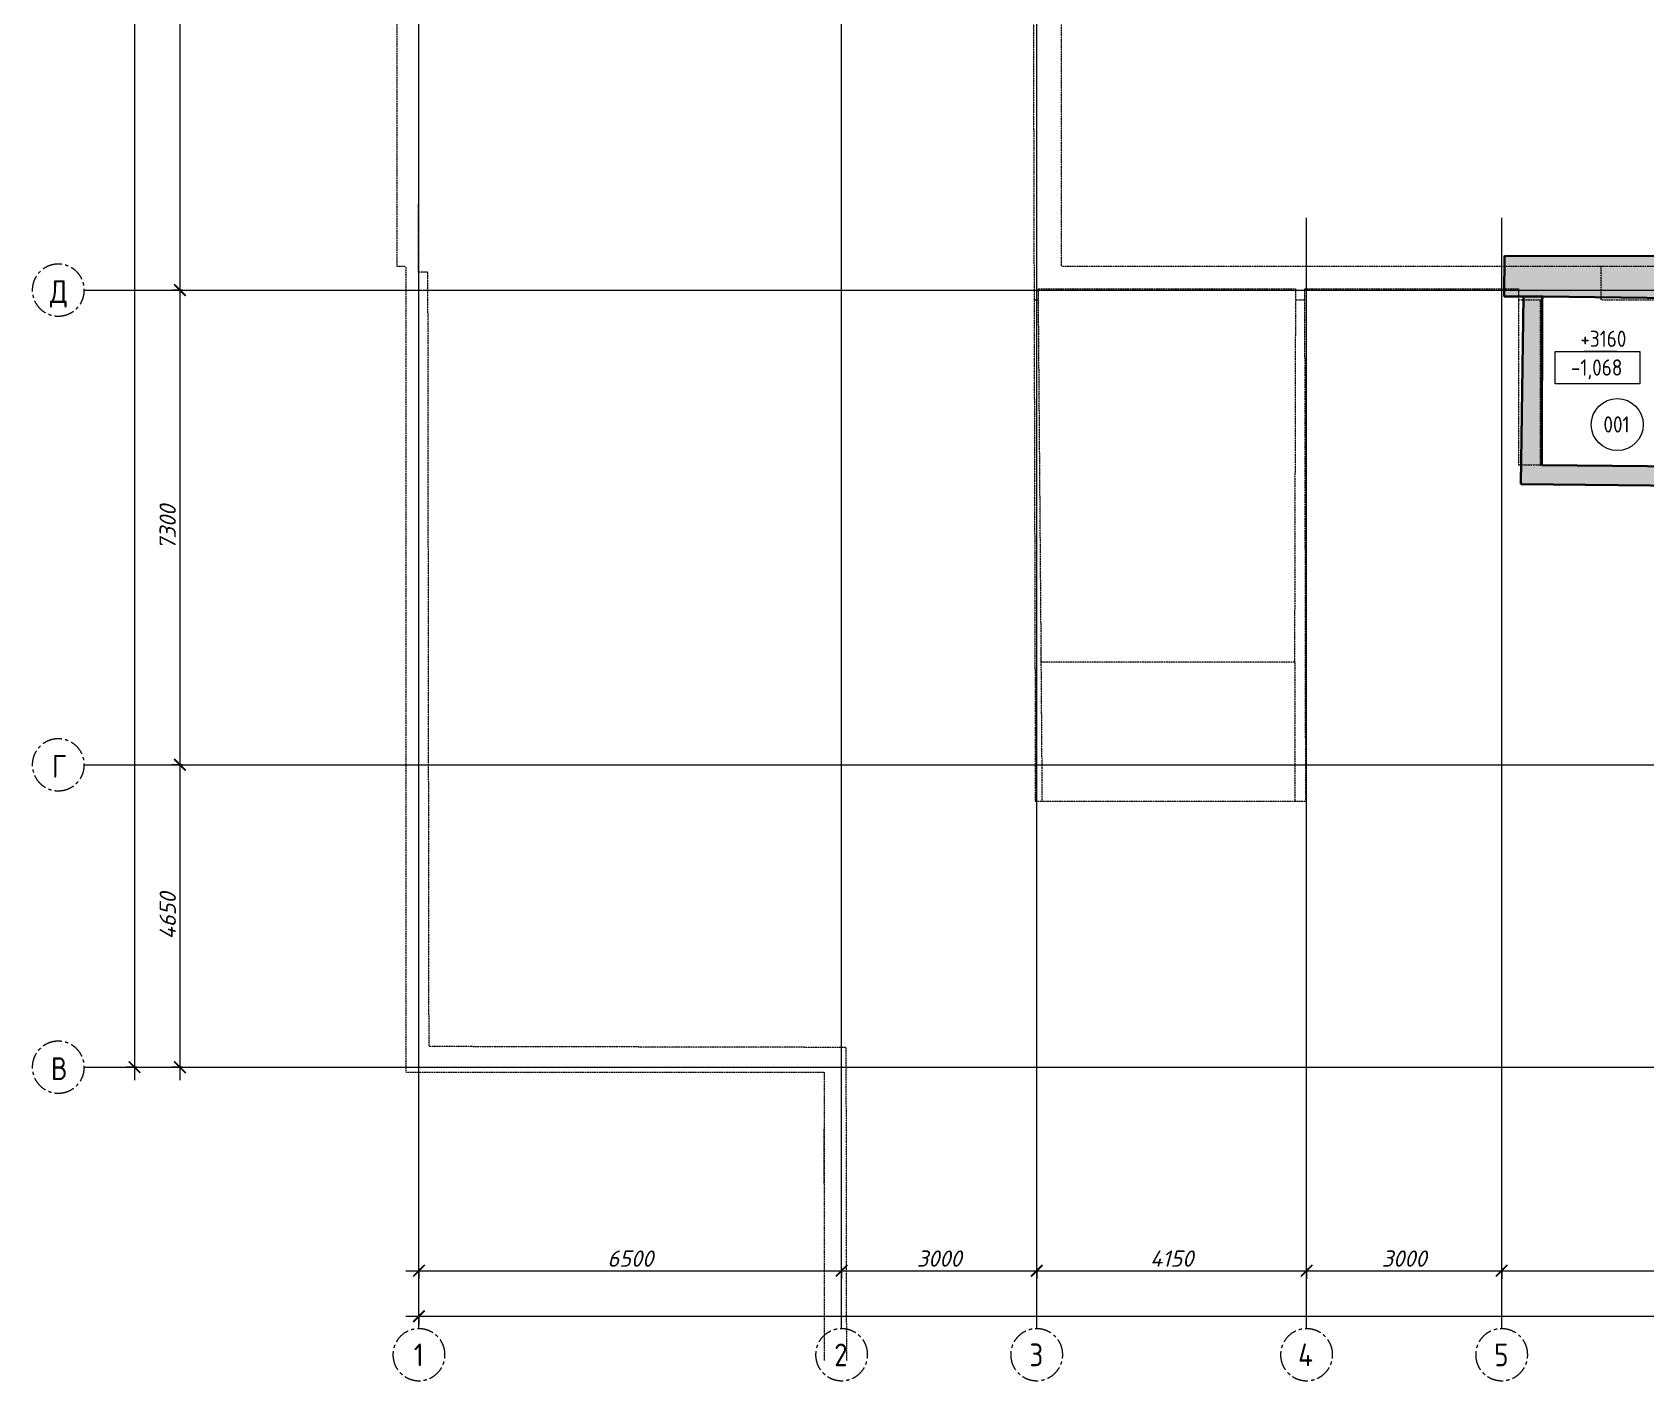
# Model space of a CAD drawing. Header units: millimetres. Extents: x 749182 to 2267578, y 70462 to 311449.
# Drawn here: x 1946309 to 1971120, y 213857 to 234593 of the extents above; entities that cross this region are included whole.
import ezdxf

# ---------------------------------------------------------------- set-up
doc = ezdxf.new("R2010")
doc.units = ezdxf.units.MM
for name, pattern in [('ADSK_Линия сетки', [25, 20, -2.5, 0, -2.5]), ('ADSK_Сверху', [4.5, 3, -1.5]), ('осеваяX2', [4, 2.5, -0.5, 0.5, -0.5])]:
    doc.linetypes.add(name, pattern=pattern)
doc.layers.get('Defpoints').update_dxf_attribs({"color": 255})
for name, color, linetype, lineweight in [('Аннотация', 7, 'Continuous', 9), ('Витраж', 7, 'Continuous', 9), ('Марки', 7, 'Continuous', 20), ('Марки помещений', 7, 'Continuous', 20), ('Оси', 165, 'осеваяX2', 13), ('отметки', 7, 'Continuous', 20), ('Перекрытие', 7, 'Continuous', 18), ('размеры', 7, 'Continuous', 9), ('Стены', 184, 'Continuous', 40), ('Стены внутренние', 7, 'Continuous', 18), ('Стены наружные', 7, 'Continuous', 18), ('Стены разрез', 7, 'Continuous', 35)]:
    doc.layers.add(name, color=color, linetype=linetype, lineweight=lineweight)
doc.layers.add('Отметки потолка', color=253, linetype='Continuous')
doc.styles.add('GOST Common', font='GOST_Common.ttf', dxfattribs={"width": 0.9, "height": 350})
doc.styles.add('М2', font='isocpeui.ttf')
doc.dimstyles.new('SPDS 1_100', dxfattribs={"dimscale": 100, "dimtxt": 2.5, "dimasz": 1.77, "dimexe": 1.25, "dimexo": 0.625, "dimtad": 1, "dimdec": 0, "dimrnd": 0.001, "dimzin": 9, "dimtxsty": 'М2', "dimblk": 'ARCHTICK', "dimcen": 2.5, "dimdle": 2, "dimclrt": 256, "dimadec": 0, "dimazin": 2, "dimtfac": 0.75, "dimtdec": 0, "dimtmove": 1, "dimatfit": 3, "dimfxl": 0, "dimtolj": 1, "dimlwd": 9, "dimlwe": 9, "dimarcsym": 0})

# ---------------------------------------------------------------- blocks, each defined once
blk = doc.blocks.new('Прямоугольный импост - 70х40_56мм-1425355-00 План подвала')
at = {"layer": 'Витраж', "color": 161, "linetype": 'ADSK_Сверху', "true_color": 0xaaaaff}
for p, q in [((290, 7656), (286, 7656)), ((286, 7656), (286, 6806)), ((286, 6806), (290, 6806))]:
    blk.add_line(p, q, dxfattribs=at)
blk = doc.blocks.new('Существующие стены подвал - Существующие стены подвал-614279-00 План подвала')
at = {"layer": 'Стены', "true_color": 0xc0c0c0}
h = blk.add_hatch(color=9, dxfattribs=at)
h.paths.add_polyline_path([(56530, 8244), (56522, 9892), (55615, 9887), (55611, 9124), (54268, 9130), (54267, 9159), (49024, 9159), (49024, 8260), (51105, 8255)])
h.paths.add_polyline_path([(55620, 11120), (56516, 11125), (56510, 12255), (55625, 12250), (55622, 11615)])
h.paths.add_polyline_path([(55630, 13483), (56504, 13488), (56483, 17882), (56479, 17884), (56484, 18289), (56581, 18289), (56578, 18453), (55637, 18454), (55634, 15862), (55639, 15464), (55634, 14275)])
h.paths.add_polyline_path([(56557, 19523), (56528, 21036), (56387, 21036), (56386, 21236), (56384, 21236), (56375, 23761), (56320, 23762), (56288, 28355), (56257, 36643), (56224, 43937), (48464, 43936), (48464, 43053), (55489, 43062), (55489, 40730), (55506, 37128), (55501, 36571), (55556, 28934), (55560, 28903), (55598, 28902), (55600, 28901), (55599, 28652), (55595, 28648), (55599, 28619), (55592, 20993), (55639, 20179), (55639, 19524), (56555, 19523)])
h.paths.add_polyline_path([(39393, 20202), (42162, 20231), (42716, 20255), (46307, 20252), (46773, 21064), (46670, 25898), (45913, 25901), (45930, 21077), (41376, 21088), (41376, 20956), (40178, 20959), (40178, 21091), (38511, 21094), (38521, 20374), (39393, 20368), (39393, 20231)])
h.paths.add_polyline_path([(18978, 20357), (18996, 20698), (18996, 21072), (18966, 21072), (18966, 20652), (18456, 20409), (18495, 20368), (18966, 20358)])
h.paths.add_polyline_path([(18424, 20369), (18456, 20409), (18456, 21073), (10754, 21086), (10746, 20458), (11346, 20458), (18045, 20377), (18211, 20374)])
h.paths.add_polyline_path([(37360, 20381), (37355, 21098), (30807, 21115), (30787, 20709), (30787, 20839), (30777, 20702), (30787, 20395), (34405, 20388), (35898, 20390), (37360, 20381)])
h.paths.add_polyline_path([(46613, 28543), (46613, 28546), (46607, 28863), (46597, 32747), (46594, 32922), (46603, 32922), (46599, 34522), (45850, 34542), (45850, 34541), (45780, 34540), (45780, 34544), (45778, 34544), (45781, 30723), (45896, 30722), (45904, 28546), (46608, 28543)])
h.paths.add_polyline_path([(45778, 35501), (45778, 35501), (45779, 35510), (45848, 35511), (45848, 35503), (46597, 35523), (46594, 36634), (46597, 37232), (46590, 43051), (47468, 43052), (47468, 43936), (45825, 43935), (45871, 35688), (45777, 35688), (45778, 35511)])
h = blk.add_hatch(color=9, dxfattribs=at)
h.paths.add_polyline_path([(49330, 9159), (49871, 9159), (49876, 14295), (49329, 14293), (49341, 13117), (46824, 13097), (46826, 14680), (46270, 14680), (46225, 13092), (42728, 13086), (42730, 14666), (42185, 14666), (42202, 12894), (40707, 12829), (40704, 13066), (39414, 13046), (39406, 14749), (38599, 14752), (38615, 13626), (37409, 13633), (37379, 17813), (35269, 17808), (35270, 17508), (36952, 17512), (36985, 12976), (38530, 12970), (38530, 12441), (46544, 12521), (49330, 12549), (49324, 9159)])
h.paths.add_polyline_path([(49318, 15363), (49867, 15365), (49864, 15537), (53981, 15485), (53986, 15883), (49850, 15934), (49839, 20219), (53802, 20191), (53811, 21022), (49715, 21049), (49721, 23289), (49159, 23290), (49153, 21046), (48898, 21048), (48891, 20226), (49310, 20222), (49310, 19595), (49307, 15912), (49314, 15912), (49314, 15769), (49318, 15364)])
h.paths.add_polyline_path([(55639, 15464), (55634, 15862), (55120, 15869), (55115, 15470), (55634, 15464)])
h.paths.add_polyline_path([(46827, 15716), (46827, 15765), (46818, 15765), (46818, 15915), (46843, 20244), (47196, 20241), (47203, 21061), (46773, 21064), (46307, 20252), (46285, 15923), (46302, 15923), (46301, 15765), (46300, 15716), (46826, 15716)])
h.paths.add_polyline_path([(42721, 15725), (42732, 15725), (42731, 15794), (42721, 15794), (42721, 16270), (42716, 20255), (42157, 20231), (42162, 16052), (42173, 15890), (42175, 15725), (42721, 15725)])
h.paths.add_polyline_path([(39402, 15799), (39402, 15904), (39406, 16052), (39393, 20368), (38521, 20374), (38585, 15803), (38603, 15802), (39401, 15799)])
h.paths.add_polyline_path([(49314, 15912), (49314, 15912), (49839, 15934)])
h.paths.add_polyline_path([(18026, 17310), (18944, 17311), (18401, 17522), (18878, 17348), (18215, 17715), (18045, 17666), (18045, 17821), (18945, 18220), (18945, 18187), (18979, 18187), (18978, 18769), (18945, 18768), (18945, 18253), (18045, 18741), (18045, 18759), (18012, 18759), (18026, 17310)])
h.paths.add_polyline_path([(18945, 17311), (18979, 17311), (18979, 17677), (18945, 17677), (18945, 17311)])
h.paths.add_polyline_path([(30789, 17378), (31843, 17391), (31825, 18780), (30788, 18769), (30789, 18187), (30842, 18187), (30842, 17677), (30789, 17677), (30789, 17384)])
h.paths.add_polyline_path([(13925, 17540), (13925, 17840), (11328, 17867), (11334, 20458), (11046, 20458), (11007, 17570), (13342, 17546)])
h.paths.add_polyline_path([(30788, 20077), (31808, 20119), (31804, 20361), (31797, 20361), (31804, 20393), (30787, 20395), (30788, 20079)])
h.paths.add_polyline_path([(17999, 20144), (18045, 20144), (18045, 20154), (18295, 20209), (18424, 20369), (17997, 20378), (17999, 20154)])
h.paths.add_polyline_path([(18945, 20153), (18978, 20154), (18978, 20357), (18945, 20357), (18945, 20154)])
h.paths.add_polyline_path([(55639, 20179), (55591, 21010), (55071, 21014), (55062, 20183), (55639, 20179)])
h.paths.add_polyline_path([(49179, 26805), (49175, 28869), (49173, 28869), (49172, 28240), (49168, 26805), (49173, 26805)])
h.paths.add_polyline_path([(49731, 26804), (49736, 28675), (49734, 28674), (49718, 28675), (49718, 28706), (49686, 28707), (49685, 28662), (49673, 28659), (49179, 26805), (49715, 26804)])
h.paths.add_polyline_path([(55599, 28619), (55555, 28936), (49737, 28987), (49721, 34397), (49676, 34397), (49676, 34274), (49283, 33202), (49633, 29644), (49685, 29319), (49685, 29120), (49652, 28971), (49685, 28977), (49686, 28957), (49737, 28956), (49736, 28675), (55591, 28619)])
h.paths.add_polyline_path([(49145, 28869), (49145, 28869), (49175, 28875), (49166, 34396), (49122, 34396), (49126, 32975), (49132, 32975), (49136, 32801), (49144, 28869)])
h.paths.add_polyline_path([(49119, 35466), (49718, 35467), (49715, 36619), (55501, 36571), (55506, 37174), (48705, 37218), (48702, 36626), (49116, 36624), (49119, 35555)])
h.paths.add_polyline_path([(47702, 36630), (47705, 37225), (46597, 37232), (46594, 36634), (47702, 36630)])
at = {"layer": 'Стены разрез'}
for p, q in [((10754, 21086), (10746, 20458)), ((18211, 21073), (10754, 21086)), ((10746, 20458), (11046, 20458)), ((11046, 20458), (11007, 17570)), ((11046, 20458), (11346, 20458)), ((11334, 20458), (11046, 20458)), ((11328, 17867), (11334, 20458)), ((11346, 20458), (13342, 20434)), ((13926, 17840), (11328, 17867)), ((11007, 17570), (13925, 17540))]:
    blk.add_line(p, q, dxfattribs=at)
blk = doc.blocks.new('Высотные отметки - Рамка-5093-00 План подвала')
at = {"layer": 'Аннотация'}
for p, q in [((-6.5, 0), (-6.5, 5)), ((-6.5, 5), (6.5, 5)), ((6.5, 5), (6.5, 0)), ((6.5, 0), (-6.5, 0))]:
    blk.add_line(p, q, dxfattribs=at)
blk = doc.blocks.new('Ось сетки - Круг_Ø8 мм-6577-00 План подвала')
at = {"layer": 'Оси', "lineweight": 20}
for start, end in [(360, 180), (180, 360)]:
    blk.add_arc((0, 0), 4, start, end, dxfattribs=at)
blk = doc.blocks.new('ADSK_Марка_Помещение_ОдноЗначение - Номер-247393-00 План подвала')
at = {"layer": 'Марки помещений'}
blk.add_circle((0, 0), 4, dxfattribs=at)
blk = doc.blocks.new('_ArchTick')
at = {"color": 0, "linetype": 'ByBlock', "const_width": 0.15}
blk.add_lwpolyline([(-0.5, -0.5), (0.5, 0.5)], dxfattribs=at)
blk = doc.blocks.new('*D1858')
at = {"layer": 'Defpoints', "color": 0, "lineweight": 20, "transparency": 16777216}
for p in [(1952255, 215648), (1958755, 215648), (1958755, 215548)]:
    blk.add_point(p, dxfattribs=at)
at = {"layer": 'размеры', "color": 0, "lineweight": 9, "transparency": 16777216}
for p, q in [((1952055, 215548), (1958955, 215548)), ((1952255, 215585), (1952255, 215423)), ((1958755, 215585), (1958755, 215423))]:
    blk.add_line(p, q, dxfattribs=at)
at = {"layer": 'размеры', "color": 0, "lineweight": 9, "transparency": 16777216, "xscale": 177, "yscale": 177, "zscale": 177, "rotation": 180}
blk.add_blockref('_ArchTick', (1952255, 215548), dxfattribs=at)
at = {"layer": 'размеры', "color": 0, "lineweight": 9, "transparency": 16777216, "xscale": 177, "yscale": 177, "zscale": 177}
blk.add_blockref('_ArchTick', (1958755, 215548), dxfattribs=at)
at = {"layer": 'размеры', "lineweight": 20, "transparency": 16777216, "insert": (1955505, 215735), "char_height": 250, "width": 248.31, "attachment_point": 5, "style": 'М2'}
blk.add_mtext('\\A1;6500', dxfattribs=at)
blk = doc.blocks.new('*D1859')
at = {"layer": 'Defpoints', "color": 0, "lineweight": 20, "transparency": 16777216}
for p in [(1958755, 215648), (1961755, 215648), (1961755, 215548)]:
    blk.add_point(p, dxfattribs=at)
at = {"layer": 'размеры', "color": 0, "lineweight": 9, "transparency": 16777216}
for p, q in [((1958555, 215548), (1961955, 215548)), ((1958755, 215585), (1958755, 215423)), ((1961755, 215585), (1961755, 215423))]:
    blk.add_line(p, q, dxfattribs=at)
at = {"layer": 'размеры', "color": 0, "lineweight": 9, "transparency": 16777216, "xscale": 177, "yscale": 177, "zscale": 177, "rotation": 180}
blk.add_blockref('_ArchTick', (1958755, 215548), dxfattribs=at)
at = {"layer": 'размеры', "color": 0, "lineweight": 9, "transparency": 16777216, "xscale": 177, "yscale": 177, "zscale": 177}
blk.add_blockref('_ArchTick', (1961755, 215548), dxfattribs=at)
at = {"layer": 'размеры', "lineweight": 20, "transparency": 16777216, "insert": (1960255, 215735), "char_height": 250, "width": 238.24, "attachment_point": 5, "style": 'М2'}
blk.add_mtext('\\A1;3000', dxfattribs=at)
blk = doc.blocks.new('*D1860')
at = {"layer": 'Defpoints', "color": 0, "lineweight": 20, "transparency": 16777216}
for p in [(1961755, 215648), (1965905, 215648), (1965905, 215548)]:
    blk.add_point(p, dxfattribs=at)
at = {"layer": 'размеры', "color": 0, "lineweight": 9, "transparency": 16777216}
for p, q in [((1961555, 215548), (1966105, 215548)), ((1961755, 215585), (1961755, 215423)), ((1965905, 215585), (1965905, 215423))]:
    blk.add_line(p, q, dxfattribs=at)
at = {"layer": 'размеры', "color": 0, "lineweight": 9, "transparency": 16777216, "xscale": 177, "yscale": 177, "zscale": 177, "rotation": 180}
blk.add_blockref('_ArchTick', (1961755, 215548), dxfattribs=at)
at = {"layer": 'размеры', "color": 0, "lineweight": 9, "transparency": 16777216, "xscale": 177, "yscale": 177, "zscale": 177}
blk.add_blockref('_ArchTick', (1965905, 215548), dxfattribs=at)
at = {"layer": 'размеры', "lineweight": 20, "transparency": 16777216, "insert": (1963830, 215735), "char_height": 250, "width": 248.31, "attachment_point": 5, "style": 'М2'}
blk.add_mtext('\\A1;4150', dxfattribs=at)
blk = doc.blocks.new('*D1861')
at = {"layer": 'Defpoints', "color": 0, "lineweight": 20, "transparency": 16777216}
for p in [(1965905, 215648), (1968905, 215648), (1968905, 215548)]:
    blk.add_point(p, dxfattribs=at)
at = {"layer": 'размеры', "color": 0, "lineweight": 9, "transparency": 16777216}
for p, q in [((1965705, 215548), (1969105, 215548)), ((1965905, 215585), (1965905, 215423)), ((1968905, 215585), (1968905, 215423))]:
    blk.add_line(p, q, dxfattribs=at)
at = {"layer": 'размеры', "color": 0, "lineweight": 9, "transparency": 16777216, "xscale": 177, "yscale": 177, "zscale": 177, "rotation": 180}
blk.add_blockref('_ArchTick', (1965905, 215548), dxfattribs=at)
at = {"layer": 'размеры', "color": 0, "lineweight": 9, "transparency": 16777216, "xscale": 177, "yscale": 177, "zscale": 177}
blk.add_blockref('_ArchTick', (1968905, 215548), dxfattribs=at)
at = {"layer": 'размеры', "lineweight": 20, "transparency": 16777216, "insert": (1967405, 215735), "char_height": 250, "width": 248.31, "attachment_point": 5, "style": 'М2'}
blk.add_mtext('\\A1;3000', dxfattribs=at)
blk = doc.blocks.new('*D1862')
at = {"layer": 'Defpoints', "color": 0, "lineweight": 20, "transparency": 16777216}
for p in [(1968905, 215648), (1976805, 215648), (1976805, 215548)]:
    blk.add_point(p, dxfattribs=at)
at = {"layer": 'размеры', "color": 0, "lineweight": 9, "transparency": 16777216}
for p, q in [((1968705, 215548), (1977005, 215548)), ((1968905, 215585), (1968905, 215423)), ((1976805, 215585), (1976805, 215423))]:
    blk.add_line(p, q, dxfattribs=at)
at = {"layer": 'размеры', "color": 0, "lineweight": 9, "transparency": 16777216, "xscale": 177, "yscale": 177, "zscale": 177, "rotation": 180}
blk.add_blockref('_ArchTick', (1968905, 215548), dxfattribs=at)
at = {"layer": 'размеры', "color": 0, "lineweight": 9, "transparency": 16777216, "xscale": 177, "yscale": 177, "zscale": 177}
blk.add_blockref('_ArchTick', (1976805, 215548), dxfattribs=at)
at = {"layer": 'размеры', "lineweight": 20, "transparency": 16777216, "insert": (1972855, 215737), "char_height": 250, "width": 291.93, "attachment_point": 5, "style": 'М2'}
blk.add_mtext('\\A1;7900', dxfattribs=at)
blk = doc.blocks.new('*D1870')
at = {"layer": 'Defpoints', "color": 0, "lineweight": 20, "transparency": 16777216}
for p in [(1948680, 246928), (1948580, 230628), (1948680, 230628)]:
    blk.add_point(p, dxfattribs=at)
at = {"layer": 'размеры', "color": 0, "lineweight": 9, "transparency": 16777216}
for p, q in [((1948580, 247128), (1948580, 230428)), ((1948617, 246928), (1948455, 246928)), ((1948617, 230628), (1948455, 230628))]:
    blk.add_line(p, q, dxfattribs=at)
at = {"layer": 'размеры', "color": 0, "lineweight": 9, "transparency": 16777216, "xscale": 177, "yscale": 177, "zscale": 177}
for p, rotation in [((1948580, 246928), 90), ((1948580, 230628), 270)]:
    blk.add_blockref('_ArchTick', p, dxfattribs=dict(at, rotation=rotation))
at = {"layer": 'размеры', "lineweight": 20, "transparency": 16777216, "insert": (1948392, 238778), "char_height": 250, "width": 248.31, "attachment_point": 5, "rotation": 90, "style": 'М2'}
blk.add_mtext('\\A1;16300', dxfattribs=at)
blk = doc.blocks.new('*D1871')
at = {"layer": 'Defpoints', "color": 0, "lineweight": 20, "transparency": 16777216}
for p in [(1948680, 230628), (1948580, 223328), (1948680, 223328)]:
    blk.add_point(p, dxfattribs=at)
at = {"layer": 'размеры', "color": 0, "lineweight": 9, "transparency": 16777216}
for p, q in [((1948580, 230828), (1948580, 223128)), ((1948617, 230628), (1948455, 230628)), ((1948617, 223328), (1948455, 223328))]:
    blk.add_line(p, q, dxfattribs=at)
at = {"layer": 'размеры', "color": 0, "lineweight": 9, "transparency": 16777216, "xscale": 177, "yscale": 177, "zscale": 177}
for p, rotation in [((1948580, 230628), 90), ((1948580, 223328), 270)]:
    blk.add_blockref('_ArchTick', p, dxfattribs=dict(at, rotation=rotation))
at = {"layer": 'размеры', "lineweight": 20, "transparency": 16777216, "insert": (1948391, 226978), "char_height": 250, "width": 256.7, "attachment_point": 5, "rotation": 90, "style": 'М2'}
blk.add_mtext('\\A1;7300', dxfattribs=at)
blk = doc.blocks.new('*D1872')
at = {"layer": 'Defpoints', "color": 0, "lineweight": 20, "transparency": 16777216}
for p in [(1948680, 223328), (1948580, 218678), (1948680, 218678)]:
    blk.add_point(p, dxfattribs=at)
at = {"layer": 'размеры', "color": 0, "lineweight": 9, "transparency": 16777216}
for p, q in [((1948617, 223328), (1948455, 223328)), ((1948580, 223528), (1948580, 218478)), ((1948617, 218678), (1948455, 218678))]:
    blk.add_line(p, q, dxfattribs=at)
at = {"layer": 'размеры', "color": 0, "lineweight": 9, "transparency": 16777216, "xscale": 177, "yscale": 177, "zscale": 177}
for p, rotation in [((1948580, 223328), 90), ((1948580, 218678), 270)]:
    blk.add_blockref('_ArchTick', p, dxfattribs=dict(at, rotation=rotation))
at = {"layer": 'размеры', "lineweight": 20, "transparency": 16777216, "insert": (1948392, 221003), "char_height": 250, "width": 291.93, "attachment_point": 5, "rotation": 90, "style": 'М2'}
blk.add_mtext('\\A1;4650', dxfattribs=at)
blk = doc.blocks.new('*D1873')
at = {"layer": 'Defpoints', "color": 0, "lineweight": 20, "transparency": 16777216}
for p in [(1952255, 214948), (2014105, 214948), (2014105, 214848)]:
    blk.add_point(p, dxfattribs=at)
at = {"layer": 'размеры', "color": 0, "lineweight": 9, "transparency": 16777216}
for p, q in [((1952255, 214885), (1952255, 214723)), ((2014105, 214885), (2014105, 214723)), ((1952055, 214848), (2014305, 214848))]:
    blk.add_line(p, q, dxfattribs=at)
at = {"layer": 'размеры', "color": 0, "lineweight": 9, "transparency": 16777216, "xscale": 177, "yscale": 177, "zscale": 177, "rotation": 180}
blk.add_blockref('_ArchTick', (1952255, 214848), dxfattribs=at)
at = {"layer": 'размеры', "color": 0, "lineweight": 9, "transparency": 16777216, "xscale": 177, "yscale": 177, "zscale": 177}
blk.add_blockref('_ArchTick', (2014105, 214848), dxfattribs=at)
at = {"layer": 'размеры', "lineweight": 20, "transparency": 16777216, "insert": (1983180, 215035), "char_height": 250, "width": 318.77, "attachment_point": 5, "style": 'М2'}
blk.add_mtext('\\A1;61850', dxfattribs=at)
blk = doc.blocks.new('*D1874')
at = {"layer": 'Defpoints', "color": 0, "lineweight": 20, "transparency": 16777216}
for p in [(1947980, 253428), (1947880, 218678), (1947980, 218678)]:
    blk.add_point(p, dxfattribs=at)
at = {"layer": 'размеры', "color": 0, "lineweight": 9, "transparency": 16777216}
for p, q in [((1947880, 253628), (1947880, 218478)), ((1947917, 253428), (1947755, 253428)), ((1947917, 218678), (1947755, 218678))]:
    blk.add_line(p, q, dxfattribs=at)
at = {"layer": 'размеры', "color": 0, "lineweight": 9, "transparency": 16777216, "xscale": 177, "yscale": 177, "zscale": 177}
for p, rotation in [((1947880, 253428), 90), ((1947880, 218678), 270)]:
    blk.add_blockref('_ArchTick', p, dxfattribs=dict(at, rotation=rotation))
at = {"layer": 'размеры', "lineweight": 20, "transparency": 16777216, "insert": (1947691, 236053), "char_height": 250, "width": 186.23, "attachment_point": 5, "rotation": 90, "style": 'М2'}
blk.add_mtext('\\A1;34750', dxfattribs=at)
blk = doc.blocks.new('ADSK_Марка_Перекрытие - Экземпляр_ADSK_Позиция-177290-00 План подвала')
at = {"layer": 'Марки'}
blk.add_line((-2.5, 0), (2.5, 0), dxfattribs=at)

msp = doc.modelspace()

# ---------------------------------------------------------------- linework, layer by layer
at = {"layer": 'Оси', "linetype": 'ADSK_Линия сетки'}
for p, q in [((1952254.9564, 214656.6284), (1952254.9564, 254493.4687)), ((1958754.9564, 214656.6284), (1958754.9564, 254493.4687)), ((1961754.9564, 214656.6284), (1961754.9564, 254493.4687)), ((1965904.9564, 214656.6284), (1965904.9564, 231740.4174)), ((1968904.9564, 214656.6284), (1968904.9564, 231740.4174)), ((1947108.8213, 230628.4045), (2015336.7643, 230628.4045)), ((1947108.8213, 223328.4045), (2015336.7643, 223328.4045)), ((1947108.8213, 218678.4045), (2009123.4491, 218678.4045))]:
    msp.add_line(p, q, dxfattribs=at)
at = {"layer": 'Перекрытие', "linetype": 'ADSK_Сверху'}
for p, q in [((1952248.9617, 230905.6367), (1952262.4383, 238940.3881)), ((1961693.8038, 238840.5389), (1961733.5231, 222769.1304)), ((1952393.3396, 230904.3974), (1952248.9617, 230905.6367)), ((1952410.2929, 218995.2656), (1952393.3396, 230904.3974)), ((1961825.5671, 224907.3462), (1961780.3474, 230650.2478)), ((1961780.3474, 230650.2478), (1965733.5748, 230650.2478)), ((1965733.5748, 230650.2478), (1965719.5934, 224908.5436)), ((1965892.4003, 222769.1292), (1965878.6024, 230650.2478)), ((1965878.6024, 230650.2478), (1969161.6198, 230650.2478)), ((1969161.6198, 230650.2478), (1969161.6198, 227942.3691)), ((1969505.9807, 227938.7419), (1969540.8324, 230529.3834)), ((1969540.8324, 230529.3834), (1970433.6004, 230518.6881)), ((1969161.6198, 227942.3691), (1969505.9807, 227938.7419)), ((1971507.0838, 227917.6642), (1969505.9807, 227938.7419)), ((1961841.29, 222769.1304), (1961823.1028, 225139.1863)), ((1965721.6382, 224908.5443), (1961825.5671, 224907.3462)), ((1965721.6382, 224908.5443), (1965722.296, 222769.1293)), ((1961733.5231, 222769.1304), (1965892.4003, 222769.1292)), ((1958825.8252, 218982.3642), (1952410.2929, 218995.2656)), ((1958833.2442, 214169.1933), (1958825.8252, 218982.3642))]:
    msp.add_line(p, q, dxfattribs=at)
at = {"layer": 'Стены внутренние', "color": 0, "linetype": 'ADSK_Сверху'}
msp.add_line((1969500.2821, 227938.8019), (1969500.2821, 230480.2478), dxfattribs=at)
at = {"layer": 'Стены наружные', "color": 0, "linetype": 'ADSK_Сверху'}
for p, q in [((1951916.2948, 253800.4848), (1951916.2948, 230992.6077)), ((1962138.545, 230990.2478), (1962138.545, 253800.4848)), ((1952054.0039, 230992.6077), (1951916.2948, 230992.6077)), ((1976650.8814, 230990.2478), (1962138.545, 230990.2478)), ((1970433.6004, 230480.2478), (1970433.6004, 230990.2478)), ((1961714.4656, 230480.2478), (1961781.686, 230480.2478)), ((1965733.1608, 230480.2478), (1965878.9, 230480.2478)), ((1969161.6198, 230480.2478), (1969540.1714, 230480.2478)), ((1970433.6004, 230480.2478), (1971442.864, 230480.2478))]:
    msp.add_line(p, q, dxfattribs=at)
at = {"layer": 'Стены наружные', "color": 253, "linetype": 'ADSK_Сверху', "true_color": 0xaaaaaa}
for p, q in [((1952054.0039, 230992.6077), (1952054.0039, 218600.8686)), ((1952054.0039, 218600.8686), (1958485.5447, 218600.8686)), ((1958485.5447, 218600.8686), (1958485.5447, 214169.1933))]:
    msp.add_line(p, q, dxfattribs=at)

# ---------------------------------------------------------------- block references
at = {"layer": 'Витраж', "color": 161, "linetype": 'ADSK_Сверху', "true_color": 0xaaaaff}
msp.add_blockref('Прямоугольный импост - 70х40_56мм-1425355-00 План подвала', (1958195.046, 210071.6162), dxfattribs=at)
at = {"layer": 'Марки', "color": 0, "xscale": 99.99999999999993, "yscale": 99.99999999999993, "zscale": 99.99999999999993}
msp.add_blockref('ADSK_Марка_Перекрытие - Экземпляр_ADSK_Позиция-177290-00 План подвала', (1970423.5589, 229687.3642), dxfattribs=at)
at = {"layer": 'Марки помещений', "color": 0, "xscale": 99.99999999999993, "yscale": 99.99999999999993, "zscale": 99.99999999999993}
msp.add_blockref('ADSK_Марка_Помещение_ОдноЗначение - Номер-247393-00 План подвала', (1970682.1268, 228560.1736), dxfattribs=at)
at = {"layer": 'Оси', "lineweight": 20, "xscale": 99.99999999999993, "yscale": 99.99999999999993, "zscale": 99.99999999999993, "rotation": 269.9999999999994}
for p in [(1946708.8213, 230628.4045), (1946708.8213, 223328.4045), (1946708.8213, 218678.4045)]:
    msp.add_blockref('Ось сетки - Круг_Ø8 мм-6577-00 План подвала', p, dxfattribs=at)
at = {"layer": 'Оси', "lineweight": 20, "xscale": 99.99999999999993, "yscale": 99.99999999999993, "zscale": 99.99999999999993}
for p in [(1952254.9564, 214256.6284), (1958754.9564, 214256.6284), (1961754.9564, 214256.6284), (1965904.9564, 214256.6284), (1968904.9564, 214256.6284)]:
    msp.add_blockref('Ось сетки - Круг_Ø8 мм-6577-00 План подвала', p, dxfattribs=at)
at = {"layer": 'отметки', "color": 0, "lineweight": 20, "xscale": 99.99999999999993, "yscale": 99.99999999999993, "zscale": 99.99999999999993}
msp.add_blockref('Высотные отметки - Рамка-5093-00 План подвала', (1970376.9167, 229186.3022), dxfattribs=at)
at = {"layer": 'Стены'}
msp.add_blockref('Существующие стены подвал - Существующие стены подвал-614279-00 План подвала', (1958195.046, 210071.6162), dxfattribs=at)

# ---------------------------------------------------------------- texts
at = {"layer": 'Марки помещений', "color": 0, "lineweight": 9, "insert": (1970469.7195, 228687.8987), "char_height": 250, "width": 526.708687, "attachment_point": 1, "style": 'GOST Common'}
msp.add_mtext('001', dxfattribs=at)
at = {"layer": 'Оси', "char_height": 350, "attachment_point": 1, "style": 'М2'}
for s, insert, width in [('\\fGOST Common|b0|i0|c204|p34|;\\W.9;Д', (1946580.6484, 230780.9914), 346.329), ('\\fGOST Common|b0|i0|c204|p34|;\\W.9;Г', (1946610.3484, 223480.9914), 274.177125), ('\\fGOST Common|b0|i0|c204|p34|;\\W.9;В', (1946595.4984, 218830.9914), 310.253062), ('\\fGOST Common|b0|i0|c204|p34|;\\W.9;1', (1952176.7257, 214429.1618), 187.594875), ('\\fGOST Common|b0|i0|c204|p34|;\\W.9;2', (1958641.1757, 214429.1618), 274.177125), ('\\fGOST Common|b0|i0|c204|p34|;\\W.9;3', (1961643.8757, 214429.1618), 266.961937), ('\\fGOST Common|b0|i0|c204|p34|;\\W.9;4', (1965776.3257, 214429.1618), 310.253062), ('\\fGOST Common|b0|i0|c204|p34|;\\W.9;5', (1968791.1757, 214429.1618), 274.177125)]:
    msp.add_mtext(s, dxfattribs=dict(at, insert=insert, width=width))
at = {"layer": 'отметки', "color": 0, "lineweight": 20, "insert": (1969969.6116, 229563.0093), "char_height": 250, "width": 977.532294, "attachment_point": 1, "line_spacing_factor": 1.022761, "style": 'GOST Common'}
msp.add_mtext('-1,068', dxfattribs=at)
at = {"layer": 'Отметки потолка', "color": 0, "lineweight": 9, "insert": (1970115.4781, 230005.2018), "char_height": 250, "width": 721.51875, "attachment_point": 1, "style": 'GOST Common'}
msp.add_mtext('+3160', dxfattribs=at)

# ---------------------------------------------------------------- dimensions: what is measured, and where the dimension line sits
at = {"layer": 'размеры', "lineweight": 20}
for base, p1, p2, picture, middle in [((1947879.8366, 218678.4045), (1947979.8215, 253428.4045), (1947979.8215, 218678.4045), '*D1874', (1947690.7267, 236053.4045)), ((1948579.8366, 230628.4045), (1948679.8215, 246928.4045), (1948679.8215, 230628.4045), '*D1870', (1948392.3366, 238778.4045)), ((1948579.8366, 223328.4045), (1948679.8215, 230628.4045), (1948679.8215, 223328.4045), '*D1871', (1948390.7267, 226978.4045)), ((1948579.8366, 218678.4045), (1948679.8215, 223328.4045), (1948679.8215, 218678.4045), '*D1872', (1948392.3366, 221003.4045))]:
    dim = msp.add_linear_dim(base=base, p1=p1, p2=p2, angle=90, dimstyle='SPDS 1_100', dxfattribs=at)
    dim.commit()
    dim.dimension.update_dxf_attribs({"geometry": picture, "text_midpoint": middle})
for base, p1, p2, picture, middle in [((1958754.9564, 215547.6028), (1952254.9564, 215647.5877), (1958754.9564, 215647.5877), '*D1858', (1955504.9564, 215735.1028)), ((1961754.9564, 215547.6028), (1958754.9564, 215647.5877), (1961754.9564, 215647.5877), '*D1859', (1960254.9564, 215735.1028)), ((1965904.9564, 215547.6028), (1961754.9564, 215647.5877), (1965904.9564, 215647.5877), '*D1860', (1963829.9564, 215735.1028)), ((1968904.9564, 215547.6028), (1965904.9564, 215647.5877), (1968904.9564, 215647.5877), '*D1861', (1967404.9564, 215735.1028)), ((1976804.9564, 215547.6028), (1968904.9564, 215647.5877), (1976804.9564, 215647.5877), '*D1862', (1972854.9564, 215736.7127)), ((2014104.9564, 214847.6028), (1952254.9564, 214947.5877), (2014104.9564, 214947.5877), '*D1873', (1983179.9564, 215035.1028))]:
    dim = msp.add_linear_dim(base=base, p1=p1, p2=p2, dimstyle='SPDS 1_100', dxfattribs=at)
    dim.commit()
    dim.dimension.update_dxf_attribs({"geometry": picture, "text_midpoint": middle})

doc.saveas('drawing.dxf')
